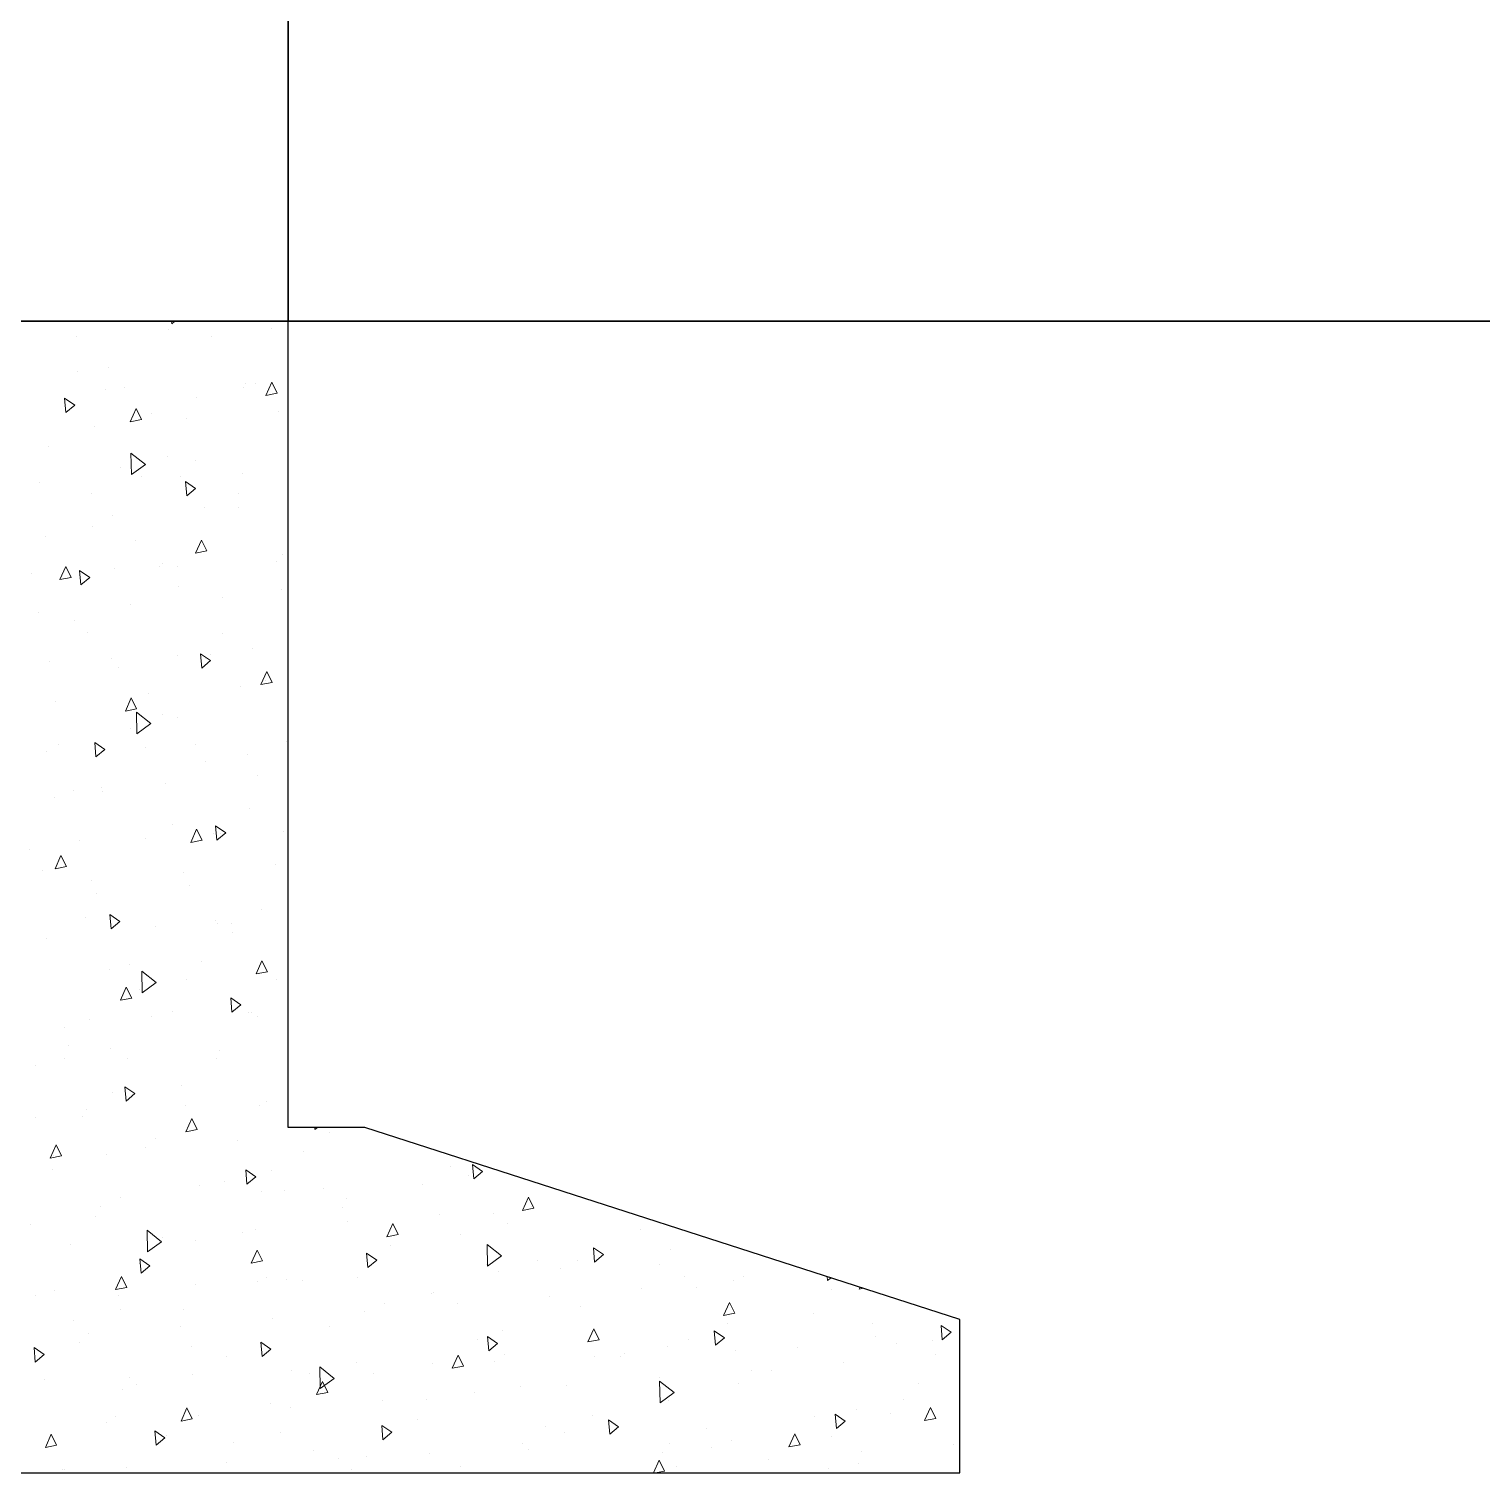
# Model space of a CAD drawing. Header units: inches. Extents: x -6800 to 96653, y -25814 to 17379.
# Drawn here: x 11130.2 to 11205.9, y -12647.1 to -12571.9 of the extents above; entities that cross this region are included whole.
import ezdxf

# ---------------------------------------------------------------- set-up
doc = ezdxf.new("R2010")
doc.units = ezdxf.units.IN
doc.header["$MEASUREMENT"] = 0
for name, color, linetype, lineweight in [('Footing', 50, 'Continuous', 20), ('Hatch', 161, 'Continuous', 5), ('Wall', 90, 'Continuous', 30)]:
    doc.layers.add(name, color=color, linetype=linetype, lineweight=lineweight)

msp = doc.modelspace()

# ---------------------------------------------------------------- linework, layer by layer
at = {"layer": 'Footing', "lineweight": 25, "transparency": 33554687}
for p, q in [((11143.686, -12629.074), (11143.686, -12569.074)), ((11147.686, -12629.074), (11143.686, -12629.074)), ((11178.686, -12639.074), (11147.686, -12629.074)), ((11178.686, -12647.074), (11178.686, -12639.074)), ((11094.686, -12647.074), (11178.686, -12647.074))]:
    msp.add_line(p, q, dxfattribs=at)
at = {"layer": 'Hatch', "linetype": 'Continuous', "transparency": 33554579}
for p, q in [((11137.463, -12587.507), (11137.463, -12587.507)), ((11137.615, -12587.21), (11137.603, -12587.074)), ((11137.615, -12587.21), (11137.776, -12587.074)), ((11142.27, -12587.103), (11142.27, -12587.103)), ((11142.834, -12587.445), (11142.834, -12587.445)), ((11132.672, -12587.892), (11132.672, -12587.892)), ((11139.702, -12587.884), (11139.702, -12587.884)), ((11132.729, -12589.685), (11132.729, -12589.685)), ((11134.315, -12589.468), (11134.315, -12589.468)), ((11134.141, -12590.631), (11134.141, -12590.631)), ((11135.138, -12590.538), (11135.138, -12590.538)), ((11141.34, -12590.519), (11141.34, -12590.519)), ((11141.484, -12590.311), (11141.484, -12590.311)), ((11141.97, -12590.323), (11141.97, -12590.323)), ((11142.52, -12590.937), (11142.825, -12590.252)), ((11143.109, -12590.822), (11142.825, -12590.252)), ((11132.099, -12591.838), (11132.034, -12591.091)), ((11132.559, -12591.452), (11132.034, -12591.091)), ((11132.099, -12591.838), (11132.559, -12591.452)), ((11138.899, -12591.06), (11138.899, -12591.06)), ((11142.52, -12590.937), (11143.109, -12590.822)), ((11135.452, -12592.311), (11135.757, -12591.625)), ((11135.452, -12592.311), (11136.041, -12592.196)), ((11136.041, -12592.196), (11135.757, -12591.625)), ((11136.583, -12591.908), (11136.583, -12591.908)), ((11138.392, -12592.156), (11138.392, -12592.156)), ((11143.198, -12591.752), (11143.198, -12591.752)), ((11133.6, -12592.541), (11133.6, -12592.541)), ((11131.182, -12593.596), (11131.182, -12593.596)), ((11135.516, -12595.066), (11135.493, -12593.941)), ((11136.243, -12594.535), (11135.493, -12593.942)), ((11137.406, -12594.134), (11137.406, -12594.134)), ((11138.851, -12594.348), (11138.851, -12594.348)), ((11134.965, -12594.675), (11134.965, -12594.675)), ((11135.516, -12595.066), (11136.243, -12594.535)), ((11136.066, -12595.187), (11136.066, -12595.187)), ((11138.068, -12595.142), (11138.068, -12595.142)), ((11141.315, -12595), (11141.315, -12595)), ((11130.725, -12595.463), (11130.725, -12595.463)), ((11133.45, -12596.036), (11133.45, -12596.036)), ((11138.399, -12596.175), (11138.334, -12595.428)), ((11138.859, -12595.79), (11138.334, -12595.428)), ((11138.399, -12596.175), (11138.859, -12595.79)), ((11141.087, -12596.061), (11141.087, -12596.061)), ((11141.118, -12596.788), (11141.118, -12596.788)), ((11134.529, -12597.19), (11134.529, -12597.19)), ((11139.321, -12596.805), (11139.321, -12596.805)), ((11131.031, -12598.291), (11131.031, -12598.291)), ((11133.472, -12597.749), (11133.472, -12597.749)), ((11135.718, -12598.476), (11135.718, -12598.476)), ((11138.859, -12599.159), (11139.164, -12598.473)), ((11138.859, -12599.159), (11139.448, -12599.044)), ((11139.448, -12599.044), (11139.164, -12598.473)), ((11137.153, -12599.676), (11137.153, -12599.676)), ((11143.074, -12599.606), (11143.074, -12599.606)), ((11143.386, -12599.228), (11143.386, -12599.228)), ((11130.307, -12600.239), (11130.307, -12600.239)), ((11131.792, -12600.532), (11132.097, -12599.847)), ((11131.792, -12600.532), (11132.381, -12600.418)), ((11132.381, -12600.418), (11132.097, -12599.847)), ((11132.883, -12600.803), (11132.818, -12600.056)), ((11133.343, -12600.418), (11132.818, -12600.056)), ((11132.883, -12600.803), (11133.343, -12600.418)), ((11134.652, -12599.974), (11134.652, -12599.974)), ((11136.995, -12599.836), (11136.995, -12599.836)), ((11137.899, -12599.832), (11137.899, -12599.832)), ((11137.986, -12600.916), (11137.986, -12600.916)), ((11143.323, -12601.052), (11143.323, -12601.052)), ((11135.458, -12601.839), (11135.458, -12601.839)), ((11140.249, -12601.455), (11140.249, -12601.455)), ((11130.651, -12602.244), (11130.651, -12602.244)), ((11132.575, -12602.679), (11132.575, -12602.679)), ((11133.219, -12603.292), (11133.219, -12603.292)), ((11140.254, -12603.356), (11140.254, -12603.356)), ((11141.83, -12604.126), (11141.83, -12604.126)), ((11131.236, -12604.805), (11131.236, -12604.805)), ((11134.483, -12604.664), (11134.483, -12604.664)), ((11134.843, -12605.119), (11134.843, -12605.119)), ((11137.924, -12604.485), (11137.924, -12604.485)), ((11139.183, -12605.141), (11139.118, -12604.394)), ((11139.643, -12604.755), (11139.118, -12604.394)), ((11139.183, -12605.141), (11139.643, -12604.755)), ((11139.389, -12604.667), (11139.389, -12604.667)), ((11139.658, -12604.438), (11139.658, -12604.438)), ((11142.266, -12606.007), (11142.572, -12605.322)), ((11142.522, -12605.796), (11142.522, -12605.796)), ((11142.855, -12605.892), (11142.572, -12605.322)), ((11136.387, -12606.488), (11136.387, -12606.488)), ((11141.178, -12606.104), (11141.178, -12606.104)), ((11142.266, -12606.007), (11142.855, -12605.892)), ((11131.58, -12606.893), (11131.58, -12606.893)), ((11135.199, -12607.381), (11135.504, -12606.695)), ((11135.199, -12607.381), (11135.788, -12607.266)), ((11135.788, -12607.266), (11135.504, -12606.695)), ((11135.795, -12608.563), (11135.772, -12607.439)), ((11136.522, -12608.032), (11135.772, -12607.439)), ((11135.795, -12608.564), (11136.522, -12608.032)), ((11137.111, -12607.559), (11137.111, -12607.559)), ((11137.896, -12607.741), (11137.896, -12607.741)), ((11135.455, -12608.282), (11135.455, -12608.282)), ((11131.067, -12609.495), (11131.067, -12609.495)), ((11131.724, -12609.143), (11131.724, -12609.143)), ((11133.668, -12609.769), (11133.602, -12609.022)), ((11134.127, -12609.384), (11133.602, -12609.022)), ((11133.668, -12609.769), (11134.127, -12609.384)), ((11136.242, -12609.269), (11136.242, -12609.269)), ((11138.853, -12609.134), (11138.853, -12609.134)), ((11141.577, -12609.668), (11141.577, -12609.668)), ((11143.585, -12608.949), (11143.585, -12608.949)), ((11139.379, -12609.999), (11139.379, -12609.999)), ((11137.315, -12611.137), (11137.315, -12611.137)), ((11142.107, -12610.753), (11142.107, -12610.753)), ((11131.521, -12611.897), (11131.521, -12611.897)), ((11132.509, -12611.542), (11132.509, -12611.542)), ((11133.961, -12611.356), (11133.961, -12611.356)), ((11133.992, -12611.583), (11133.992, -12611.583)), ((11141.647, -12612.439), (11141.647, -12612.439)), ((11137.642, -12613.283), (11137.642, -12613.283)), ((11139.968, -12614.107), (11139.902, -12613.36)), ((11140.427, -12613.721), (11139.902, -12613.36)), ((11132.827, -12614.101), (11132.827, -12614.101)), ((11136.26, -12614.023), (11136.26, -12614.023)), ((11138.606, -12614.229), (11138.911, -12613.543)), ((11138.606, -12614.229), (11139.195, -12614.114)), ((11139.195, -12614.114), (11138.911, -12613.543)), ((11139.781, -12613.783), (11139.781, -12613.783)), ((11139.968, -12614.107), (11140.427, -12613.721)), ((11140.17, -12613.78), (11140.17, -12613.78)), ((11143.416, -12613.639), (11143.416, -12613.639)), ((11130.183, -12614.573), (11130.183, -12614.573)), ((11131.538, -12615.602), (11131.843, -12614.917)), ((11132.127, -12615.488), (11131.843, -12614.917)), ((11130.86, -12615.712), (11130.86, -12615.712)), ((11131.538, -12615.602), (11132.127, -12615.488)), ((11143.035, -12615.402), (11143.035, -12615.402)), ((11133.438, -12616.191), (11133.438, -12616.191)), ((11138.244, -12615.787), (11138.244, -12615.787)), ((11138.528, -12616.463), (11138.528, -12616.463)), ((11133.708, -12616.898), (11133.708, -12616.898)), ((11134.452, -12618.735), (11134.387, -12617.988)), ((11134.912, -12618.349), (11134.387, -12617.988)), ((11142.319, -12617.732), (11142.319, -12617.732)), ((11133.128, -12618.151), (11133.128, -12618.151)), ((11134.452, -12618.735), (11134.912, -12618.349)), ((11136.754, -12618.612), (11136.754, -12618.612)), ((11139.879, -12618.273), (11139.879, -12618.273)), ((11140.001, -12618.47), (11140.001, -12618.47)), ((11140.71, -12618.432), (11140.71, -12618.432)), ((11131.112, -12619.222), (11131.112, -12619.222)), ((11140.796, -12618.903), (11140.796, -12618.903)), ((11134.366, -12620.84), (11134.366, -12620.84)), ((11135.396, -12620.591), (11135.396, -12620.591)), ((11136.074, -12622.06), (11136.051, -12620.936)), ((11136.801, -12621.529), (11136.051, -12620.936)), ((11139.173, -12620.436), (11139.173, -12620.436)), ((11142.013, -12621.077), (11142.318, -12620.392)), ((11142.013, -12621.077), (11142.602, -12620.962)), ((11142.602, -12620.962), (11142.318, -12620.392)), ((11134.945, -12622.451), (11135.25, -12621.765)), ((11135.534, -12622.336), (11135.25, -12621.765)), ((11136.074, -12622.061), (11136.801, -12621.529)), ((11138.385, -12621.347), (11138.385, -12621.347)), ((11143.064, -12621.343), (11143.064, -12621.343)), ((11134.945, -12622.451), (11135.534, -12622.336)), ((11135.944, -12621.888), (11135.944, -12621.888)), ((11140.752, -12623.073), (11140.687, -12622.325)), ((11141.212, -12622.687), (11140.687, -12622.325)), ((11137.663, -12623.031), (11137.663, -12623.031)), ((11140.752, -12623.073), (11141.212, -12622.687)), ((11141.639, -12623.081), (11141.639, -12623.081)), ((11141.76, -12623.076), (11141.76, -12623.076)), ((11142.066, -12623.274), (11142.066, -12623.274)), ((11132.041, -12623.871), (11132.041, -12623.871)), ((11133.338, -12623.444), (11133.338, -12623.444)), ((11136.585, -12623.302), (11136.585, -12623.302)), ((11132.253, -12624.794), (11132.253, -12624.794)), ((11132.01, -12625.504), (11132.01, -12625.504)), ((11134.451, -12624.963), (11134.451, -12624.963)), ((11135.295, -12625.489), (11135.295, -12625.489)), ((11139.931, -12625.471), (11139.931, -12625.471)), ((11140.102, -12625.085), (11140.102, -12625.085)), ((11130.504, -12625.874), (11130.504, -12625.874)), ((11135.237, -12627.701), (11135.171, -12626.954)), ((11135.696, -12627.315), (11135.171, -12626.954)), ((11138.132, -12626.89), (11138.132, -12626.89)), ((11134.521, -12627.234), (11134.521, -12627.234)), ((11135.237, -12627.701), (11135.696, -12627.315)), ((11142.567, -12627.731), (11142.567, -12627.731)), ((11130.517, -12628.578), (11130.517, -12628.578)), ((11132.97, -12628.52), (11132.97, -12628.52)), ((11133.169, -12628.133), (11133.169, -12628.133)), ((11138.344, -12627.907), (11138.344, -12627.907)), ((11142.199, -12627.911), (11142.199, -12627.911)), ((11138.352, -12629.299), (11138.657, -12628.613)), ((11138.352, -12629.299), (11138.941, -12629.184)), ((11138.941, -12629.184), (11138.657, -12628.613)), ((11145.07, -12629.181), (11145.068, -12629.074)), ((11145.07, -12629.182), (11145.218, -12629.074)), ((11145.822, -12629.349), (11145.822, -12629.349)), ((11131.285, -12630.672), (11131.59, -12629.987)), ((11131.874, -12630.558), (11131.59, -12629.987)), ((11136.789, -12629.674), (11136.789, -12629.674)), ((11141.03, -12629.734), (11141.03, -12629.734)), ((11131.285, -12630.672), (11131.874, -12630.558)), ((11131.432, -12630.523), (11131.432, -12630.523)), ((11134.198, -12630.505), (11134.198, -12630.505)), ((11136.224, -12630.138), (11136.224, -12630.138)), ((11144.467, -12630.351), (11144.467, -12630.351)), ((11131.402, -12631.258), (11131.402, -12631.258)), ((11141.537, -12632.038), (11141.471, -12631.291)), ((11141.996, -12631.653), (11141.471, -12631.291)), ((11142.809, -12631.339), (11142.809, -12631.339)), ((11152.136, -12631.102), (11152.136, -12631.102)), ((11153.094, -12631.59), (11153.094, -12631.59)), ((11153.352, -12631.748), (11153.287, -12631.001)), ((11153.812, -12631.362), (11153.287, -12631.001)), ((11153.352, -12631.748), (11153.812, -12631.362)), ((11139.057, -12632.114), (11139.057, -12632.114)), ((11140.368, -12631.88), (11140.368, -12631.88)), ((11141.537, -12632.038), (11141.996, -12631.653)), ((11143.496, -12632.38), (11143.496, -12632.38)), ((11145.518, -12632.277), (11145.518, -12632.277)), ((11150.693, -12632.051), (11150.693, -12632.051)), ((11134.928, -12632.739), (11134.928, -12632.739)), ((11142.271, -12632.418), (11142.271, -12632.418)), ((11146.735, -12632.791), (11146.735, -12632.791)), ((11155.895, -12633.399), (11156.2, -12632.714)), ((11156.484, -12633.285), (11156.2, -12632.714)), ((11133.67, -12633.698), (11133.67, -12633.698)), ((11133.898, -12633.169), (11133.898, -12633.169)), ((11146.49, -12633.266), (11146.49, -12633.266)), ((11151.557, -12633.594), (11151.557, -12633.594)), ((11154.404, -12633.542), (11154.404, -12633.542)), ((11155.895, -12633.399), (11156.484, -12633.285)), ((11156.348, -12633.209), (11156.348, -12633.209)), ((11130.264, -12634.12), (11130.264, -12634.12)), ((11136.353, -12635.558), (11136.33, -12634.433)), ((11137.08, -12635.026), (11136.33, -12634.433)), ((11141.325, -12634.554), (11141.325, -12634.554)), ((11141.959, -12634.383), (11141.959, -12634.383)), ((11146.75, -12633.998), (11146.75, -12633.998)), ((11148.827, -12634.773), (11149.132, -12634.088)), ((11149.416, -12634.658), (11149.132, -12634.088)), ((11152.66, -12634.641), (11152.66, -12634.641)), ((11155.101, -12634.1), (11155.101, -12634.1)), ((11162.059, -12634.398), (11162.059, -12634.398)), ((11132.361, -12635.172), (11132.361, -12635.172)), ((11136.353, -12635.558), (11137.08, -12635.026)), ((11137.152, -12634.787), (11137.152, -12634.787)), ((11138.875, -12634.954), (11138.875, -12634.954)), ((11148.827, -12634.773), (11149.416, -12634.658)), ((11149.003, -12635.231), (11149.003, -12635.231)), ((11154.066, -12636.302), (11154.043, -12635.178)), ((11154.793, -12635.771), (11154.043, -12635.178)), ((11159.652, -12636.086), (11159.587, -12635.339)), ((11160.112, -12635.7), (11159.587, -12635.339)), ((11135.938, -12636.138), (11135.938, -12636.138)), ((11136.021, -12636.666), (11135.956, -12635.919)), ((11136.481, -12636.281), (11135.956, -12635.919)), ((11136.434, -12635.495), (11136.434, -12635.495)), ((11141.759, -12636.147), (11142.064, -12635.462)), ((11141.759, -12636.147), (11142.348, -12636.032)), ((11142.348, -12636.032), (11142.064, -12635.462)), ((11147.836, -12636.376), (11147.771, -12635.629)), ((11148.296, -12635.99), (11147.771, -12635.629)), ((11147.836, -12636.376), (11148.296, -12635.99)), ((11154.066, -12636.303), (11154.793, -12635.771)), ((11156.672, -12635.982), (11156.672, -12635.982)), ((11158.782, -12636.027), (11158.782, -12636.027)), ((11159.652, -12636.086), (11160.112, -12635.7)), ((11163.621, -12635.45), (11163.621, -12635.45)), ((11134.692, -12637.521), (11134.997, -12636.835)), ((11135.281, -12637.406), (11134.997, -12636.835)), ((11136.021, -12636.666), (11136.481, -12636.281)), ((11142.556, -12636.881), (11142.556, -12636.881)), ((11147.277, -12636.882), (11147.277, -12636.882)), ((11154.023, -12636.239), (11154.023, -12636.239)), ((11154.62, -12636.562), (11154.62, -12636.562)), ((11157.867, -12636.42), (11157.867, -12636.42)), ((11163.042, -12636.194), (11163.042, -12636.194)), ((11164.326, -12636.838), (11164.326, -12636.838)), ((11167.393, -12636.861), (11167.393, -12636.861)), ((11171.779, -12637.047), (11171.775, -12636.844)), ((11171.779, -12637.047), (11171.97, -12636.908)), ((11131.512, -12637.571), (11131.512, -12637.571)), ((11134.692, -12637.521), (11135.281, -12637.406)), ((11138.855, -12637.25), (11138.855, -12637.25)), ((11142.102, -12637.108), (11142.102, -12637.108)), ((11143.593, -12636.994), (11143.593, -12636.994)), ((11144.425, -12637.029), (11144.425, -12637.029)), ((11151.271, -12637.671), (11151.271, -12637.671)), ((11162.083, -12637.453), (11162.083, -12637.453)), ((11164.953, -12637.402), (11164.953, -12637.402)), ((11166.875, -12637.069), (11166.875, -12637.069)), ((11172.005, -12637.515), (11172.005, -12637.515)), ((11173.437, -12637.499), (11173.484, -12637.396)), ((11173.437, -12637.499), (11173.667, -12637.455)), ((11130.537, -12637.827), (11130.537, -12637.827)), ((11134.827, -12637.818), (11134.827, -12637.818)), ((11148.726, -12638.256), (11148.726, -12638.256)), ((11151.167, -12637.715), (11151.167, -12637.715)), ((11152.486, -12638.243), (11152.486, -12638.243)), ((11157.277, -12637.858), (11157.277, -12637.858)), ((11158.94, -12638.422), (11158.94, -12638.422)), ((11166.37, -12638.873), (11166.675, -12638.188)), ((11166.959, -12638.759), (11166.675, -12638.188)), ((11132.5, -12639.11), (11132.5, -12639.11)), ((11134.941, -12638.569), (11134.941, -12638.569)), ((11138.206, -12638.578), (11138.206, -12638.578)), ((11142.888, -12639.032), (11142.888, -12639.032)), ((11147.679, -12638.647), (11147.679, -12638.647)), ((11166.37, -12638.873), (11166.959, -12638.759)), ((11171.074, -12638.788), (11171.074, -12638.788)), ((11133.29, -12639.821), (11133.29, -12639.821)), ((11138.081, -12639.437), (11138.081, -12639.437)), ((11145.861, -12639.433), (11145.861, -12639.433)), ((11154.848, -12639.642), (11154.848, -12639.642)), ((11159.302, -12640.247), (11159.607, -12639.562)), ((11159.891, -12640.133), (11159.607, -12639.562)), ((11165.952, -12640.423), (11165.886, -12639.676)), ((11166.411, -12640.038), (11165.886, -12639.676)), ((11166.594, -12639.277), (11166.594, -12639.277)), ((11174.147, -12639.31), (11174.147, -12639.31)), ((11177.767, -12640.133), (11177.702, -12639.386)), ((11178.227, -12639.747), (11177.702, -12639.386)), ((11177.767, -12640.133), (11178.227, -12639.747)), ((11130.506, -12641.295), (11130.44, -12640.547)), ((11130.965, -12640.909), (11130.44, -12640.547)), ((11132.805, -12640.267), (11132.805, -12640.267)), ((11138.622, -12640.496), (11138.622, -12640.496)), ((11142.321, -12641.004), (11142.256, -12640.257)), ((11142.781, -12640.618), (11142.256, -12640.257)), ((11142.321, -12641.004), (11142.781, -12640.618)), ((11153.539, -12640.11), (11153.539, -12640.11)), ((11154.136, -12640.714), (11154.071, -12639.967)), ((11154.596, -12640.328), (11154.071, -12639.967)), ((11154.136, -12640.714), (11154.596, -12640.328)), ((11159.302, -12640.247), (11159.891, -12640.133)), ((11163.459, -12640.476), (11163.459, -12640.476)), ((11164.549, -12640.099), (11164.549, -12640.099)), ((11165.952, -12640.423), (11166.411, -12640.038)), ((11166.969, -12640.705), (11166.969, -12640.705)), ((11170.216, -12640.563), (11170.216, -12640.563)), ((11174.273, -12639.954), (11174.273, -12639.954)), ((11175.391, -12640.337), (11175.391, -12640.337)), ((11177.245, -12640.163), (11177.245, -12640.163)), ((11130.506, -12641.295), (11130.965, -12640.909)), ((11140.474, -12641.018), (11140.474, -12641.018)), ((11147.233, -12641.33), (11147.233, -12641.33)), ((11151.204, -12641.393), (11151.204, -12641.393)), ((11152.234, -12641.621), (11152.539, -12640.936)), ((11152.823, -12641.506), (11152.539, -12640.936)), ((11154.451, -12641.252), (11154.451, -12641.252)), ((11154.951, -12640.889), (11154.951, -12640.889)), ((11159.626, -12641.026), (11159.626, -12641.026)), ((11161.018, -12641.017), (11161.018, -12641.017)), ((11161.208, -12640.862), (11161.208, -12640.862)), ((11172.61, -12641.313), (11172.61, -12641.313)), ((11177.401, -12640.928), (11177.401, -12640.928)), ((11131.006, -12642.184), (11131.006, -12642.184)), ((11135.439, -12642.082), (11135.439, -12642.082)), ((11138.686, -12641.94), (11138.686, -12641.94)), ((11143.861, -12641.714), (11143.861, -12641.714)), ((11144.792, -12641.871), (11144.792, -12641.871)), ((11145.349, -12642.679), (11145.326, -12641.554)), ((11146.076, -12642.147), (11145.326, -12641.554)), ((11145.349, -12642.679), (11146.076, -12642.147)), ((11145.354, -12641.678), (11145.354, -12641.678)), ((11148.129, -12641.873), (11148.129, -12641.873)), ((11152.234, -12641.621), (11152.823, -12641.506)), ((11163.012, -12642.102), (11163.012, -12642.102)), ((11167.804, -12641.718), (11167.804, -12641.718)), ((11168.862, -12641.717), (11168.862, -12641.717)), ((11135.073, -12642.706), (11135.073, -12642.706)), ((11135.756, -12642.467), (11135.756, -12642.467)), ((11145.166, -12642.995), (11145.472, -12642.31)), ((11145.166, -12642.995), (11145.755, -12642.88)), ((11145.755, -12642.88), (11145.472, -12642.31)), ((11153.414, -12642.892), (11153.414, -12642.892)), ((11155.807, -12642.55), (11155.807, -12642.55)), ((11158.206, -12642.507), (11158.206, -12642.507)), ((11163.062, -12643.423), (11163.039, -12642.299)), ((11163.789, -12642.892), (11163.039, -12642.299)), ((11163.062, -12643.424), (11163.789, -12642.892)), ((11167.14, -12642.403), (11167.14, -12642.403)), ((11176.541, -12642.394), (11176.541, -12642.394)), ((11138.099, -12644.369), (11138.404, -12643.683)), ((11138.688, -12644.254), (11138.404, -12643.683)), ((11142.742, -12643.458), (11142.742, -12643.458)), ((11143.816, -12643.681), (11143.816, -12643.681)), ((11148.608, -12643.296), (11148.608, -12643.296)), ((11150.914, -12643.257), (11150.914, -12643.257)), ((11163.475, -12643.302), (11163.475, -12643.302)), ((11175.751, -12643.237), (11175.751, -12643.237)), ((11176.844, -12644.348), (11177.149, -12643.662)), ((11177.433, -12644.233), (11177.149, -12643.662)), ((11134.219, -12644.47), (11134.219, -12644.47)), ((11134.687, -12644.111), (11134.687, -12644.111)), ((11138.099, -12644.369), (11138.688, -12644.254)), ((11139.01, -12644.086), (11139.01, -12644.086)), ((11150.397, -12644.313), (11150.397, -12644.313)), ((11159.525, -12644.091), (11159.525, -12644.091)), ((11160.436, -12645.051), (11160.371, -12644.304)), ((11160.896, -12644.666), (11160.371, -12644.304)), ((11171.13, -12644.157), (11171.13, -12644.157)), ((11172.252, -12644.761), (11172.186, -12644.014)), ((11172.711, -12644.375), (11172.186, -12644.014)), ((11172.252, -12644.761), (11172.711, -12644.375)), ((11173.31, -12643.778), (11173.31, -12643.778)), ((11175.076, -12643.959), (11175.076, -12643.959)), ((11176.844, -12644.348), (11177.433, -12644.233)), ((11131.031, -12645.742), (11131.336, -12645.057)), ((11131.62, -12645.628), (11131.336, -12645.057)), ((11136.805, -12645.632), (11136.74, -12644.885)), ((11137.265, -12645.247), (11136.74, -12644.885)), ((11136.805, -12645.632), (11137.265, -12645.247)), ((11137.341, -12645.146), (11137.341, -12645.146)), ((11143.299, -12644.945), (11143.299, -12644.945)), ((11148.621, -12645.342), (11148.556, -12644.595)), ((11149.081, -12644.956), (11148.556, -12644.595)), ((11148.621, -12645.342), (11149.081, -12644.956)), ((11157.084, -12644.632), (11157.084, -12644.632)), ((11158.075, -12644.99), (11158.075, -12644.99)), ((11160.436, -12645.051), (11160.896, -12644.666)), ((11165.478, -12644.748), (11165.478, -12644.748)), ((11169.777, -12645.721), (11170.082, -12645.036)), ((11170.366, -12645.607), (11170.082, -12645.036)), ((11171.975, -12645.169), (11171.975, -12645.169)), ((11131.031, -12645.742), (11131.62, -12645.628)), ((11140.858, -12645.486), (11140.858, -12645.486)), ((11145.01, -12645.898), (11145.01, -12645.898)), ((11155.88, -12645.538), (11155.88, -12645.538)), ((11156.21, -12645.857), (11156.21, -12645.857)), ((11163.553, -12645.537), (11163.553, -12645.537)), ((11165.743, -12645.742), (11165.743, -12645.742)), ((11166.8, -12645.395), (11166.8, -12645.395)), ((11169.777, -12645.721), (11170.366, -12645.607)), ((11173.539, -12645.962), (11173.539, -12645.962)), ((11178.33, -12645.578), (11178.33, -12645.578)), ((11140.445, -12646.545), (11140.445, -12646.545)), ((11146.282, -12646.327), (11146.282, -12646.327)), ((11147.788, -12646.225), (11147.788, -12646.225)), ((11151.035, -12646.083), (11151.035, -12646.083)), ((11152.664, -12646.753), (11152.664, -12646.753)), ((11162.718, -12647.074), (11163.014, -12646.41)), ((11163.298, -12646.981), (11163.014, -12646.41)), ((11163.206, -12646.018), (11163.206, -12646.018)), ((11163.941, -12646.752), (11163.941, -12646.752)), ((11168.732, -12646.367), (11168.732, -12646.367)), ((11173.398, -12646.597), (11173.398, -12646.597)), ((11131.931, -12646.909), (11131.931, -12646.909)), ((11132.023, -12646.913), (11132.023, -12646.913)), ((11135.27, -12646.771), (11135.27, -12646.771)), ((11146.98, -12646.872), (11146.98, -12646.872)), ((11162.818, -12647.074), (11163.298, -12646.981)), ((11171.817, -12646.852), (11171.817, -12646.852))]:
    msp.add_line(p, q, dxfattribs=at)
at = {"layer": 'Wall', "transparency": 33554687}
for p, q in [((11143.686, -12377.074), (11143.686, -12587.074)), ((11070.686, -12587.074), (11511.686, -12587.074))]:
    msp.add_line(p, q, dxfattribs=at)

doc.saveas('drawing.dxf')
